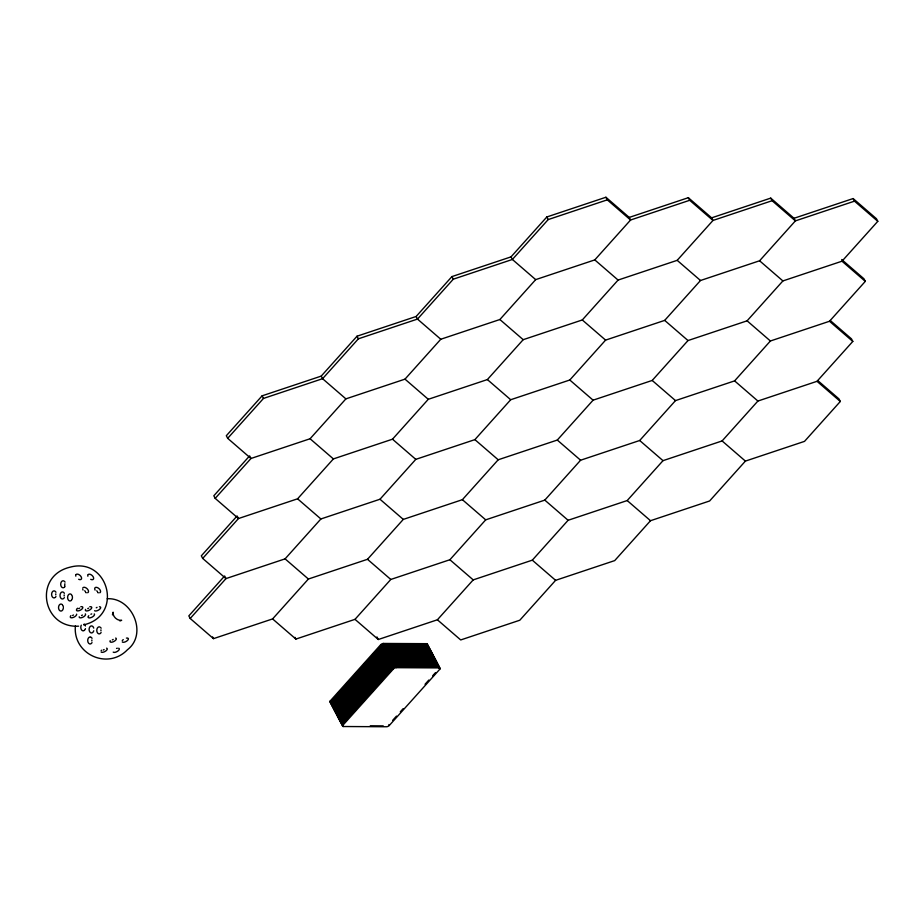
<?xml version="1.0" encoding="UTF-8"?>
<svg xmlns="http://www.w3.org/2000/svg" width="924" height="924" viewBox="0 0 924 924"><rect width="100%" height="100%" fill="white"/><g stroke="black" fill="none" stroke-linecap="round" stroke-linejoin="round"><path stroke-width="1.39" d="M55.775 594.894L55.775 593.866M64.172 595.968L64.172 594.941M64.853 583.76L64.657 585.781M75.387 625.998C72.684 654.077 107.611 670.408 127.431 649.757C148.094 633.933 132.017 597.147 107.184 598.764M91.857 640.99L91.857 639.962M100.935 630.873L100.935 629.845M112.462 614.864L113.109 612.185C112.416 616.585 117.36 620.974 121.656 620.316L119.947 620.974M605.925 197.251L607.287 199.85L630.584 220.004L629.221 217.417L605.925 197.251L546.823 216.978L511.018 256.872L451.917 276.599L416.123 316.482L357.022 336.209L321.217 376.103L262.116 395.83L226.322 435.724L227.685 438.322L250.982 458.477L310.083 438.75L345.888 398.868L404.989 379.14L440.783 339.247L499.884 319.519L535.689 279.625L594.79 259.898L630.584 220.004L689.685 200.289L712.993 220.443L772.094 200.716L795.391 220.882L854.492 201.155L877.8 221.321L841.995 261.203L782.894 280.931L747.1 320.824L687.999 340.552L652.194 380.445L593.092 400.173L557.299 440.055L498.198 459.782L462.393 499.676L403.291 519.404L367.498 559.297L308.397 579.025L272.592 618.918L213.49 638.646L190.194 618.479L188.831 615.881L224.624 575.987L225.987 578.586L190.194 618.479M227.685 438.322L263.479 398.429L322.58 378.701L358.385 338.808L417.486 319.08L453.28 279.187L512.381 259.459L548.186 219.577L607.287 199.85M215.188 498.371L250.982 458.477L249.619 455.878L213.825 495.772L215.188 498.371L238.484 518.537L297.586 498.81L333.391 458.916L392.492 439.189L428.286 399.295L487.387 379.568L523.192 339.686L582.293 319.958L618.087 280.064L677.188 260.337L712.993 220.443L711.63 217.845L688.322 197.69L629.221 217.417M237.122 515.938L201.328 555.832L202.691 558.419L225.987 578.586L285.089 558.858L320.894 518.965L379.995 499.237L415.788 459.355L474.89 439.628L510.695 399.734L569.796 380.007L605.59 340.113L664.691 320.385L700.496 280.503L759.597 260.776L795.391 220.882L794.028 218.283L770.731 198.117L711.63 217.845M202.691 558.419L238.484 518.537L237.583 516.805M272.592 618.918L295.899 639.073L355.001 619.346L390.794 579.463L449.896 559.736L485.701 519.842L544.802 500.115L580.595 460.221L639.697 440.494L675.502 400.6L734.603 380.884L770.397 340.991L829.498 321.263L865.303 281.37L863.94 278.771L841.695 259.529M330.261 702.24A2.183 0.97 -27.7 0 1 330.238 700.946L380.653 644.767A2.183 0.97 -27.7 0 1 383.425 643.451L426.645 643.67A2.183 0.97 -27.7 0 1 427.292 644.663M343.347 726.518A2.183 0.97 -27.7 0 1 342.954 725.178L393.37 668.999A2.183 0.97 -27.7 0 1 396.153 667.682L439.374 667.913A2.183 0.97 -27.7 0 1 439.766 669.253L389.339 725.432A2.183 0.97 -27.7 0 1 386.567 726.749L343.347 726.518L341.083 722.198A2.183 0.97 -27.7 0 1 340.702 722.141M355.001 619.346L378.297 639.512L437.399 619.785L473.204 579.891L532.305 560.163L568.098 520.281L627.2 500.554L663.005 460.66L722.106 440.933L757.899 401.039L817.012 381.312L852.806 341.43L851.443 338.831L830.26 320.501M392.688 720.327L396.5 716.088M400.3 711.838L403.153 708.662M425.04 684.28L428.84 680.041M432.651 675.802L435.504 672.626M817.763 380.549L838.946 398.879L840.309 401.478L804.515 441.372L745.402 461.099L709.609 500.981L650.508 520.709L614.703 560.602L555.601 580.33L519.808 620.223L460.706 639.951L437.399 619.785M78.771 608.604L79.683 608.107M72.603 615.488L73.504 614.991M87.711 608.65L88.612 608.154M81.531 615.534L82.432 615.038M112.301 639.928L113.202 639.431M103.222 650.046L104.123 649.549M83.622 624.867C124.093 615.65 108.431 556.802 70.259 567.128C32.941 575.802 42.261 628.366 78.609 626.172M794.028 218.283L853.129 198.556L876.437 218.722L877.8 221.321M370.27 725.802L383.229 725.871M96.697 590.863L97.494 591.522M84.638 590.806L85.435 591.452M841.995 261.203L865.303 281.37M759.597 260.776L782.894 280.931M829.498 321.263L852.806 341.43M677.188 260.337L700.496 280.503M747.1 320.824L770.397 340.991M817.012 381.312L840.309 401.478M594.79 259.898L618.087 280.064M664.691 320.385L687.999 340.552M734.603 380.884L757.899 401.039M535.689 279.625L512.381 259.459L511.018 256.872M582.293 319.958L605.59 340.113M652.194 380.445L675.502 400.6M722.106 440.933L745.402 461.099M499.884 319.519L523.192 339.686M569.796 380.007L593.092 400.173M639.697 440.494L663.005 460.66M440.783 339.247L417.486 319.08L416.123 316.482M487.387 379.568L510.695 399.734M557.299 440.055L580.595 460.221M627.2 500.554L650.508 520.709M404.989 379.14L428.286 399.295M474.89 439.628L498.198 459.782M544.802 500.115L568.098 520.281M345.888 398.868L322.58 378.701L321.217 376.103M392.492 439.189L415.788 459.355M462.393 499.676L485.701 519.842M532.305 560.163L555.601 580.33M310.083 438.75L333.391 458.916M379.995 499.237L403.291 519.404M449.896 559.736L473.204 579.891M297.586 498.81L320.894 518.965M367.498 559.297L390.794 579.463M285.089 558.858L308.397 579.025M853.129 198.556L854.492 201.155M770.731 198.117L772.094 200.716M688.322 197.69L689.685 200.289M546.823 216.978L548.186 219.577M451.917 276.599L453.28 279.187M357.022 336.209L358.385 338.808M426.645 643.67L439.374 667.913M427.951 646.742L427.489 645.876A2.183 0.97 -27.7 0 0 427.096 644.536L383.887 644.317A2.183 0.97 -27.7 0 0 381.104 645.633L330.688 701.813A2.183 0.97 -27.7 0 0 331.081 703.152L330.63 702.286M428.852 648.475L428.401 647.609A2.183 0.97 -27.7 0 0 428.008 646.269L384.788 646.049A2.183 0.97 -27.7 0 0 382.016 647.366L331.601 703.545A2.183 0.97 -27.7 0 0 331.993 704.885M429.764 650.207L429.313 649.341A2.183 0.97 -27.7 0 0 428.921 648.001L385.701 647.77A2.183 0.97 -27.7 0 0 382.917 649.098L332.501 705.278A2.183 0.97 -27.7 0 0 332.894 706.617L332.444 705.751A2.183 0.97 -27.7 0 1 332.051 704.411L382.467 648.232A2.183 0.97 -27.7 0 1 385.25 646.904L428.459 647.135A2.183 0.97 -27.7 0 1 429.106 648.128M435.216 660.591L434.765 659.724A2.183 0.97 -27.7 0 0 434.372 658.385L391.152 658.165A2.183 0.97 -27.7 0 0 388.38 659.482L337.953 715.661A2.183 0.97 -27.7 0 0 338.346 717.001M436.128 662.323L435.666 661.457A2.183 0.97 -27.7 0 0 435.273 660.117L392.065 659.898A2.183 0.97 -27.7 0 0 389.281 661.214L338.865 717.394A2.183 0.97 -27.7 0 0 339.258 718.733L339.709 719.6A2.183 0.97 -27.7 0 1 339.316 718.26L389.743 662.081A2.183 0.97 -27.7 0 1 392.515 660.764L435.735 660.983A2.183 0.97 -27.7 0 1 436.382 661.977M439.766 669.253L439.304 668.387A2.183 0.97 -27.7 0 0 438.912 667.047L395.703 666.816A2.183 0.97 -27.7 0 0 392.919 668.144L342.504 724.312A2.183 0.97 -27.7 0 0 342.896 725.652M262.116 395.83L263.479 398.429M383.425 643.451L396.153 667.682M376.934 636.913L378.297 639.512M380.653 644.767L393.37 668.999M388.889 724.566L389.339 725.432M330.238 700.946L342.954 725.178M294.987 637.341L295.899 639.073M212.589 636.913L213.49 638.646M428.205 646.396A2.183 0.97 -27.7 0 0 427.558 645.402L384.338 645.183A2.183 0.97 -27.7 0 0 381.554 646.5L331.139 702.679A2.183 0.97 -27.7 0 0 331.162 703.972M430.018 649.861A2.183 0.97 -27.7 0 0 429.371 648.867L386.151 648.636A2.183 0.97 -27.7 0 0 383.379 649.965L332.963 706.144A2.183 0.97 -27.7 0 0 333.356 707.484L333.807 708.338A2.183 0.97 -27.7 0 1 333.414 707.01L383.83 650.831A2.183 0.97 -27.7 0 1 386.613 649.503L429.822 649.734A2.183 0.97 -27.7 0 1 430.214 651.074L430.676 651.94A2.183 0.97 -27.7 0 0 430.284 650.6L387.064 650.369A2.183 0.97 -27.7 0 0 384.28 651.697L333.864 707.876A2.183 0.97 -27.7 0 0 334.257 709.205L338.808 717.867A2.183 0.97 -27.7 0 1 338.415 716.527L388.831 660.348A2.183 0.97 -27.7 0 1 391.614 659.031L434.823 659.251A2.183 0.97 -27.7 0 1 435.47 660.244M334.719 710.071A2.183 0.97 -27.7 0 1 334.326 708.743L384.742 652.563A2.183 0.97 -27.7 0 1 387.514 651.235L430.734 651.466A2.183 0.97 -27.7 0 1 431.127 652.806M431.958 652.725A2.183 0.97 -27.7 0 0 431.185 652.332L387.976 652.101A2.183 0.97 -27.7 0 0 385.192 653.418L334.777 709.597A2.183 0.97 -27.7 0 0 334.8 710.891M335.62 711.803A2.183 0.97 -27.7 0 1 335.227 710.464L385.654 654.284A2.183 0.97 -27.7 0 1 388.427 652.968L431.647 653.199A2.183 0.97 -27.7 0 1 432.039 654.539M432.871 654.735A2.183 0.97 -27.7 0 0 432.097 654.065L388.877 653.834A2.183 0.97 -27.7 0 0 386.105 655.151L335.689 711.33A2.183 0.97 -27.7 0 0 335.712 712.623M336.532 713.536A2.183 0.97 -27.7 0 1 336.14 712.196L386.555 656.017A2.183 0.97 -27.7 0 1 389.339 654.7L432.548 654.931A2.183 0.97 -27.7 0 1 432.94 656.271M433.783 656.467A2.183 0.97 -27.7 0 0 433.01 655.797L389.789 655.566A2.183 0.97 -27.7 0 0 387.017 656.883L336.59 713.062A2.183 0.97 -27.7 0 0 336.613 714.356M337.445 715.268A2.183 0.97 -27.7 0 1 337.052 713.929L387.468 657.749A2.183 0.97 -27.7 0 1 390.251 656.433L433.46 656.664A2.183 0.97 -27.7 0 1 433.853 657.992M337.895 716.135A2.183 0.97 -27.7 0 1 337.503 714.795L387.918 658.616A2.183 0.97 -27.7 0 1 390.702 657.299L433.91 657.53A2.183 0.97 -27.7 0 1 434.696 658.2M340.448 722.014A2.183 0.97 -27.7 0 1 340.69 720.859L391.106 664.679A2.183 0.97 -27.7 0 1 393.878 663.351L437.098 663.582A2.183 0.97 -27.7 0 1 437.491 664.922L437.941 665.788A2.183 0.97 -27.7 0 0 437.549 664.448L394.34 664.217A2.183 0.97 -27.7 0 0 391.557 665.546L341.141 721.725A2.183 0.97 -27.7 0 0 341.534 723.053M341.984 723.919A2.183 0.97 -27.7 0 1 341.591 722.591L392.007 666.412A2.183 0.97 -27.7 0 1 394.791 665.084L438.011 665.315A2.183 0.97 -27.7 0 1 438.403 666.654L438.854 667.521A2.183 0.97 -27.7 0 0 438.461 666.181L395.241 665.95A2.183 0.97 -27.7 0 0 392.469 667.278L342.053 723.457A2.183 0.97 -27.7 0 0 342.446 724.786M63.34 608.015A3.511 2.414 -89.7 0 1 60.21 610.903A3.511 2.414 -89.7 0 1 58.813 605.936A3.511 2.414 -89.7 0 1 62.428 604.781M62.867 605.428A3.511 2.414 -89.7 0 1 63.34 607.103M63.352 598.706A3.511 2.414 -89.7 0 1 60.291 597.089A3.511 2.414 -89.7 0 1 61.146 592.503A3.511 2.414 -89.7 0 1 64.357 593.324M64.345 597.597A3.511 2.414 -89.7 0 1 63.895 598.244M54.955 597.632A3.511 2.414 -89.7 0 1 51.894 596.015A3.511 2.414 -89.7 0 1 52.749 591.429A3.511 2.414 -89.7 0 1 55.948 592.249M55.948 596.523A3.511 2.414 -89.7 0 1 55.498 597.17M64.022 587.514A3.511 2.414 -89.7 0 1 60.695 584.28A3.511 2.414 -89.7 0 1 64.045 581.034M64.588 581.496A3.511 2.414 -89.7 0 1 65.026 582.143M65.015 586.417A3.511 2.414 -89.7 0 1 64.576 587.063M71.483 600.23A3.511 2.414 -89.7 0 1 68.237 599.815A3.511 2.414 -89.7 0 1 68.249 595.079A3.511 2.414 -89.7 0 1 71.506 594.663M71.945 595.31A3.511 2.414 -89.7 0 1 71.933 599.584M76.126 574.462A3.511 2.021 41.9 0 1 81.22 576.899A3.511 2.021 41.9 0 1 78.655 579.29M75.826 576.149A3.511 2.021 41.9 0 1 75.826 574.901M88.184 574.532A3.511 2.021 41.9 0 1 93.278 576.957A3.511 2.021 41.9 0 1 90.725 579.348M87.884 576.218A3.511 2.021 41.9 0 1 87.895 574.971M82.744 588.068A3.511 2.021 41.9 0 1 87.052 588.669A3.511 2.021 41.9 0 1 87.653 592.746M86.336 592.734A3.511 2.021 41.9 0 1 85.574 592.457M83.033 590.043A3.511 2.021 41.9 0 1 82.744 589.316M95.091 590.101A3.511 2.021 41.9 0 1 95.969 587.341A3.511 2.021 41.9 0 1 99.896 589.651A3.511 2.021 41.9 0 1 99.711 592.804M98.394 592.804A3.511 2.021 41.9 0 1 97.632 592.515M94.26 613.917A3.511 1.559 -27.7 0 1 92.181 617.07A3.511 1.559 -27.7 0 1 88.161 617.267M88.161 616.816A3.511 1.559 -27.7 0 1 88.773 615.742M90.875 614.241A3.511 1.559 -27.7 0 1 91.719 613.906M85.331 613.871A3.511 1.559 -27.7 0 1 82.837 617.232A3.511 1.559 -27.7 0 1 79.221 616.77M99.422 606.733A3.511 1.559 -27.7 0 1 99.469 609.447A3.511 1.559 -27.7 0 1 94.571 610.718M96.258 607.796A3.511 1.559 -27.7 0 1 97.055 607.357M89.767 606.756A3.511 1.559 -27.7 0 1 90.54 609.401A3.511 1.559 -27.7 0 1 85.412 610.337M85.401 609.886A3.511 1.559 -27.7 0 1 85.609 609.366M80.827 606.71A3.511 1.559 -27.7 0 1 82.594 608.246A3.511 1.559 -27.7 0 1 78.448 610.845A3.511 1.559 -27.7 0 1 76.68 609.32M77.085 608.766A3.511 1.559 -27.7 0 1 77.674 608.211M76.623 614.16A3.511 1.559 -27.7 0 1 73.493 617.371A3.511 1.559 -27.7 0 1 70.293 616.724M70.501 616.204A3.511 1.559 -27.7 0 1 70.905 615.65M84.142 624.07A3.511 2.414 -89.7 0 1 84.685 624.532M85.124 625.178A3.511 2.414 -89.7 0 1 85.435 625.975M85.435 628.655A3.511 2.414 -89.7 0 1 85.112 629.452M84.673 630.099A3.511 2.414 -89.7 0 1 84.119 630.561M83.518 630.792A3.511 2.414 -89.7 0 1 81.116 629.071A3.511 2.414 -89.7 0 1 81.3 625.178M92.978 632.212A3.511 2.414 -89.7 0 1 89.478 631.323A3.511 2.414 -89.7 0 1 90.402 626.322A3.511 2.414 -89.7 0 1 93.74 628.089M93.74 630.769A3.511 2.414 -89.7 0 1 93.416 631.566M101.109 632.501A3.511 2.414 -89.7 0 1 97.898 633.333A3.511 2.414 -89.7 0 1 97.066 628.747A3.511 2.414 -89.7 0 1 100.127 627.13M100.67 627.581A3.511 2.414 -89.7 0 1 101.12 628.228M90.448 637.006A3.511 2.414 -89.7 0 1 92.042 638.345M92.03 642.619A3.511 2.414 -89.7 0 1 88.034 642.238A3.511 2.414 -89.7 0 1 89.813 637.006M115.673 638.045A3.511 1.559 -27.7 0 1 113.606 641.626A3.511 1.559 -27.7 0 1 110.199 640.644M126.415 638.103A3.511 1.559 -27.7 0 1 127.5 640.459A3.511 1.559 -27.7 0 1 122.291 642.018M122.268 640.713A3.511 1.559 -27.7 0 1 123.262 639.604M106.595 648.163A3.511 1.559 -27.7 0 1 105.706 651.05A3.511 1.559 -27.7 0 1 101.143 652.067M101.12 650.762A3.511 1.559 -27.7 0 1 101.536 650.207M118.665 648.221A3.511 1.559 -27.7 0 1 117.764 651.108A3.511 1.559 -27.7 0 1 113.213 652.125M116.54 648.429A3.511 1.559 -27.7 0 1 117.336 648.221M390.194 662.947L339.778 719.126A2.183 0.97 -27.7 0 0 340.171 720.466L340.621 721.332A2.183 0.97 -27.7 0 1 340.228 719.992L390.644 663.813A2.183 0.97 -27.7 0 1 393.428 662.485L436.636 662.716A2.183 0.97 -27.7 0 1 437.029 664.056L436.578 663.189A2.183 0.97 -27.7 0 0 436.186 661.85L392.977 661.619A2.183 0.97 -27.7 0 0 390.194 662.947"/></g></svg>
